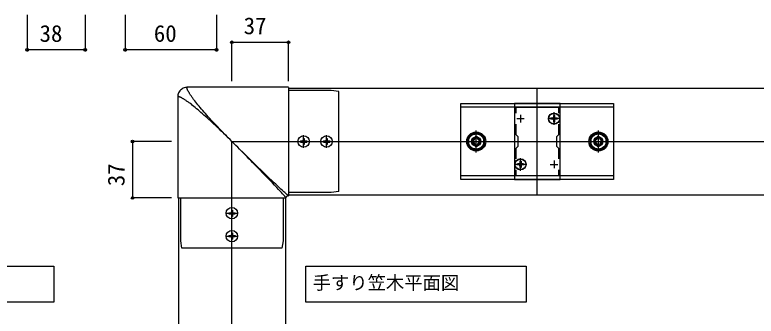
# Model space of a CAD drawing. Units: millimetres, scale not verified. Extents: x -875 to 875, y -1300 to 1294.
# Drawn here: x 106.8 to 592.3, y 449.4 to 646.9 of the extents above; entities that cross this region are included whole.
import ezdxf
from ezdxf.enums import TextEntityAlignment as Align

# ---------------------------------------------------------------- set-up
doc = ezdxf.new("R2010")
doc.units = ezdxf.units.MM
doc.header["$LTSCALE"] = 8
for name, color, linetype in [('0-1_USER1', 3, 'Continuous'), ('0-2_YKK_11', 7, 'Continuous'), ('0-3_YKK_12', 2, 'Continuous'), ('0-4_YKK_13', 4, 'Continuous'), ('0-6_YKK_D', 6, 'Continuous'), ('0-8_YSS_K', 3, 'Continuous')]:
    doc.layers.add(name, color=color, linetype=linetype)
doc.styles.add('ＭＳ ゴシック', font='')
doc.styles.get('ＭＳ ゴシック').set_extended_font_data('MS Gothic')

msp = doc.modelspace()

# ---------------------------------------------------------------- linework, layer by layer
at = {"layer": '0-1_USER1'}
for points in [[(36.111, 458.642), (36.111, 482.114), (132.353, 482.114), (132.353, 458.642)], [(297.392, 458.642), (297.392, 482.114), (441.634, 482.114), (441.634, 458.642)]]:
    msp.add_lwpolyline(points, close=True, dxfattribs=at)
at = {"layer": '0-2_YKK_11'}
for p, q in [((435.5, 578.907), (440.5, 578.907)), ((438, 581.407), (438, 576.407)), ((457.5, 578.907), (462.5, 578.907)), ((460, 581.407), (460, 576.407)), ((435.5, 548.907), (440.5, 548.907)), ((438, 551.407), (438, 546.407)), ((457.5, 548.907), (462.5, 548.907)), ((460, 551.407), (460, 546.407))]:
    msp.add_line(p, q, dxfattribs=at)
msp.add_lwpolyline([(434, 588.907), (434, 538.907), (464, 538.907), (464, 588.907)], close=True, dxfattribs=at)
for points in [[(435.2, 582.54), (435.2, 586.407), (462.8, 586.407), (462.8, 582.54)], [(435.2, 552.54), (435.2, 559.607), (436.5, 560.907), (436.5, 566.907), (435.2, 568.207), (435.2, 575.273)], [(462.8, 575.273), (462.8, 568.207), (461.5, 566.907), (461.5, 560.907), (462.8, 559.607), (462.8, 552.54)], [(462.8, 545.273), (462.8, 541.407), (435.2, 541.407), (435.2, 545.273)]]:
    msp.add_lwpolyline(points, dxfattribs=at)
at = {"layer": '0-3_YKK_12'}
for p, q in [((286, 598.907), (286, 528.907)), ((449, 528.907), (449, 598.907)), ((214, 526.907), (214, 158.907))]:
    msp.add_line(p, q, dxfattribs=at)
for points in [[(286, 598.907), (634, 598.907), (646.5, 598.907)], [(214, 526.907), (284, 526.907), (284, 158.907)], [(286, 528.907), (634, 528.907), (646.5, 528.907)]]:
    msp.add_lwpolyline(points, dxfattribs=at)
at = {"layer": '0-4_YKK_13'}
for p, q in [((286, 599.407), (219.5, 599.407)), ((286, 599.321), (286, 528.406)), ((314, 597.407), (286, 597.407)), ((319, 596.705), (314, 597.407)), ((213.5, 593.407), (213.5, 526.907)), ((319, 531.108), (319, 596.705)), ((399, 541.409), (399, 586.407)), ((499, 586.406), (399, 586.407)), ((460, 574.757), (460, 583.057)), ((499, 586.406), (499, 541.408)), ((464.15, 578.907), (455.85, 578.907)), ((457.95, 579.257), (457.95, 578.557)), ((459.15, 579.257), (457.95, 579.257)), ((459.15, 578.557), (457.95, 578.557)), ((460.35, 580.957), (459.65, 580.957)), ((459.65, 580.957), (459.65, 579.757)), ((459.65, 578.057), (459.65, 576.857)), ((460.35, 580.957), (460.35, 579.757)), ((460.35, 578.057), (460.35, 576.857)), ((462.05, 579.257), (460.85, 579.257)), ((462.05, 578.557), (460.85, 578.557)), ((462.05, 579.257), (462.05, 578.557)), ((460.35, 576.857), (459.65, 576.857)), ((296, 559.757), (296, 568.057)), ((311, 559.757), (311, 568.057)), ((409, 556.657), (409, 571.157)), ((489, 556.657), (489, 571.157)), ((291.85, 563.907), (300.15, 563.907)), ((293.95, 564.257), (293.95, 563.557)), ((293.95, 564.257), (295.15, 564.257)), ((293.95, 563.557), (295.15, 563.557)), ((295.65, 565.957), (296.35, 565.957)), ((295.65, 565.957), (295.65, 564.757)), ((296.35, 565.957), (296.35, 564.757)), ((296.85, 564.257), (298.05, 564.257)), ((296.85, 563.557), (298.05, 563.557)), ((298.05, 564.257), (298.05, 563.557)), ((306.85, 563.907), (315.15, 563.907)), ((308.95, 564.257), (308.95, 563.557)), ((308.95, 564.257), (310.15, 564.257)), ((308.95, 563.557), (310.15, 563.557)), ((310.65, 565.957), (311.35, 565.957)), ((310.65, 565.957), (310.65, 564.757)), ((311.35, 565.957), (311.35, 564.757)), ((311.85, 564.257), (313.05, 564.257)), ((311.85, 563.557), (313.05, 563.557)), ((313.05, 564.257), (313.05, 563.557)), ((401.75, 563.907), (416.25, 563.907)), ((406.72, 564.667), (406, 564.667)), ((481.75, 563.907), (496.25, 563.907)), ((486.72, 564.667), (486, 564.667)), ((295.65, 563.057), (295.65, 561.857)), ((295.65, 561.857), (296.35, 561.857)), ((296.35, 563.057), (296.35, 561.857)), ((310.65, 563.057), (310.65, 561.857)), ((310.65, 561.857), (311.35, 561.857)), ((311.35, 563.057), (311.35, 561.857)), ((411.28, 563.147), (412, 563.147)), ((491.28, 563.147), (492, 563.147)), ((264.894, 547.801), (262.565, 550.188)), ((442.15, 548.907), (433.85, 548.907)), ((435.95, 549.257), (435.95, 548.557)), ((437.15, 549.257), (435.95, 549.257)), ((438.35, 550.957), (437.65, 550.957)), ((437.65, 550.957), (437.65, 549.757)), ((438, 544.757), (438, 553.057)), ((438.35, 550.957), (438.35, 549.757)), ((440.05, 549.257), (438.85, 549.257)), ((440.05, 549.257), (440.05, 548.557)), ((267.152, 545.477), (264.894, 547.801)), ((269.328, 543.231), (267.152, 545.477)), ((437.15, 548.557), (435.95, 548.557)), ((437.65, 548.057), (437.65, 546.857)), ((438.35, 546.857), (437.65, 546.857)), ((438.35, 548.057), (438.35, 546.857)), ((440.05, 548.557), (438.85, 548.557)), ((272.424, 540.026), (269.328, 543.231)), ((275.542, 536.791), (272.424, 540.026)), ((499, 541.408), (399, 541.409)), ((278.633, 535.006), (277.674, 535.902)), ((279.498, 532.552), (278.324, 533.819)), ((280.533, 531.428), (279.498, 532.552)), ((281.119, 532.703), (280.354, 533.408)), ((281.435, 530.44), (280.533, 531.428)), ((281.823, 532.058), (281.119, 532.703)), ((282.211, 529.582), (281.435, 530.44)), ((282.467, 531.471), (281.823, 532.058)), ((282.66, 529.08), (282.211, 529.582)), ((283.053, 530.94), (282.467, 531.471)), ((285.15, 529.089), (284.839, 529.356)), ((314, 530.407), (286, 530.407)), ((319, 531.108), (314, 530.407)), ((213.586, 526.907), (284.5, 526.907)), ((215.5, 498.907), (215.5, 526.907)), ((282.5, 526.907), (282.5, 498.907)), ((283.055, 528.634), (282.66, 529.08)), ((283.398, 528.243), (283.055, 528.634)), ((249, 512.757), (249, 521.057)), ((244.85, 516.907), (253.15, 516.907)), ((246.95, 517.257), (246.95, 516.557)), ((246.95, 517.257), (248.15, 517.257)), ((246.95, 516.557), (248.15, 516.557)), ((248.65, 518.957), (249.35, 518.957)), ((248.65, 518.957), (248.65, 517.757)), ((248.65, 516.057), (248.65, 514.857)), ((248.65, 514.857), (249.35, 514.857)), ((249.35, 518.957), (249.35, 517.757)), ((249.35, 516.057), (249.35, 514.857)), ((249.85, 517.257), (251.05, 517.257)), ((249.85, 516.557), (251.05, 516.557)), ((251.05, 517.257), (251.05, 516.557)), ((249, 497.757), (249, 506.057)), ((244.85, 501.907), (253.15, 501.907)), ((246.95, 502.257), (246.95, 501.557)), ((246.95, 502.257), (248.15, 502.257)), ((246.95, 501.557), (248.15, 501.557)), ((248.65, 503.957), (249.35, 503.957)), ((248.65, 503.957), (248.65, 502.757)), ((248.65, 501.057), (248.65, 499.857)), ((249.35, 503.957), (249.35, 502.757)), ((249.35, 501.057), (249.35, 499.857)), ((249.85, 502.257), (251.05, 502.257)), ((249.85, 501.557), (251.05, 501.557)), ((251.05, 502.257), (251.05, 501.557)), ((216.201, 493.907), (215.5, 498.907)), ((248.65, 499.857), (249.35, 499.857)), ((282.5, 498.907), (281.799, 493.907)), ((281.799, 493.907), (216.201, 493.907))]:
    msp.add_line(p, q, dxfattribs=at)
for points in [[(219.893, 599.407), (219.22, 599.374), (218.529, 599.269), (217.835, 599.086), (217.156, 598.821), (216.506, 598.476), (215.899, 598.056), (215.346, 597.565), (214.855, 597.012), (214.434, 596.406), (214.089, 595.758), (213.823, 595.08), (213.639, 594.387), (213.533, 593.692), (213.5, 593.014)], [(223.949, 591.412), (223.628, 591.863), (223.319, 592.301), (223.025, 592.724), (222.744, 593.133), (222.476, 593.528), (222.222, 593.909), (221.98, 594.276), (221.752, 594.63), (221.535, 594.969), (221.331, 595.296), (221.139, 595.608), (220.959, 595.908), (220.791, 596.194), (220.635, 596.467), (220.49, 596.728), (220.356, 596.975), (220.233, 597.21), (220.121, 597.433), (220.02, 597.643), (219.93, 597.841), (219.851, 598.026), (219.783, 598.195), (219.727, 598.35), (219.681, 598.491), (219.644, 598.618), (219.617, 598.733), (219.597, 598.836), (219.586, 598.929), (219.581, 599.012), (219.583, 599.084), (219.591, 599.149), (219.605, 599.204), (219.624, 599.253), (219.647, 599.293), (219.675, 599.327), (219.708, 599.355), (219.744, 599.376), (219.784, 599.392), (219.828, 599.402)], [(219.828, 599.402), (219.875, 599.406), (219.925, 599.405)], [(213.53, 593.162), (213.515, 593.122), (213.505, 593.079), (213.5, 593.032), (213.501, 592.981)], [(222.458, 588.258), (222.133, 588.496), (221.494, 588.957), (221.043, 589.279), (220.606, 589.587), (220.183, 589.881), (219.773, 590.162), (219.378, 590.43), (218.997, 590.685), (218.63, 590.926), (218.277, 591.155), (217.937, 591.371), (217.611, 591.575), (217.298, 591.767), (216.999, 591.947), (216.712, 592.115), (216.439, 592.272), (216.179, 592.417), (215.931, 592.551), (215.696, 592.673), (215.474, 592.785), (215.263, 592.886), (215.065, 592.976), (214.881, 593.056), (214.711, 593.123), (214.557, 593.18), (214.416, 593.226), (214.289, 593.262), (214.174, 593.29), (214.07, 593.309), (213.977, 593.321), (213.895, 593.325), (213.822, 593.323), (213.758, 593.315), (213.702, 593.302), (213.654, 593.283), (213.613, 593.259), (213.579, 593.231), (213.552, 593.199), (213.53, 593.162)], [(247.786, 565.116), (246.576, 566.313), (245.369, 567.498), (244.168, 568.67), (242.972, 569.828), (241.783, 570.971), (240.604, 572.096), (239.438, 573.201), (238.287, 574.284), (237.152, 575.344), (236.033, 576.381), (234.932, 577.395), (233.849, 578.384), (232.785, 579.348), (231.74, 580.287), (230.716, 581.2), (229.712, 582.088), (228.73, 582.95), (227.768, 583.786), (226.828, 584.596), (225.91, 585.38), (225.014, 586.138), (224.14, 586.87), (223.288, 587.577), (222.458, 588.258)], [(224.649, 590.448), (224.178, 591.095), (223.949, 591.412)], [(249, 563.907), (247.791, 565.12), (246.593, 566.331), (245.408, 567.537), (244.236, 568.739), (243.079, 569.934), (241.936, 571.123), (240.81, 572.302), (239.705, 573.468), (238.622, 574.619), (237.562, 575.755), (236.525, 576.874), (235.512, 577.975), (234.523, 579.058), (233.559, 580.122), (232.62, 581.166), (231.706, 582.19), (230.819, 583.194), (229.957, 584.177), (229.12, 585.139), (228.31, 586.079), (227.526, 586.997), (226.768, 587.892), (226.036, 588.766), (225.33, 589.618), (224.649, 590.448)], [(262.565, 550.188), (261.38, 551.399), (260.183, 552.62), (258.975, 553.85), (257.756, 555.088), (256.528, 556.333), (255.291, 557.584), (254.045, 558.841), (252.795, 560.1), (251.541, 561.361), (250.283, 562.623), (249.019, 563.888)], [(406, 564.667), (406, 563.147), (406.72, 563.147)], [(409.76, 566.187), (409.76, 566.907), (408.24, 566.907), (408.24, 566.187)], [(412, 563.147), (412, 564.667), (411.28, 564.667)], [(486, 564.667), (486, 563.147), (486.72, 563.147)], [(489.76, 566.187), (489.76, 566.907), (488.24, 566.907), (488.24, 566.187)], [(492, 563.147), (492, 564.667), (491.28, 564.667)], [(276.115, 537.365), (272.566, 540.786), (268.978, 544.254), (265.176, 547.945), (261.231, 551.797), (257.196, 555.764), (253.113, 559.807)], [(408.24, 561.627), (408.24, 560.907), (409.76, 560.907), (409.76, 561.627)], [(488.24, 561.627), (488.24, 560.907), (489.76, 560.907), (489.76, 561.627)], [(278.324, 533.819), (277.005, 535.233), (275.542, 536.791)], [(277.674, 535.902), (276.65, 536.862), (276.115, 537.365)], [(280.354, 533.408), (279.526, 534.175), (278.633, 535.006)], [(284.057, 530.042), (283.583, 530.464), (283.053, 530.94)], [(284.839, 529.356), (284.475, 529.673), (284.057, 530.042)], [(284.488, 526.907), (284.468, 526.941), (284.438, 526.987), (284.398, 527.044), (284.347, 527.111), (284.286, 527.19), (284.215, 527.28), (284.132, 527.381), (284.039, 527.494), (283.934, 527.619), (283.818, 527.756), (283.69, 527.906), (283.398, 528.243)], [(284.5, 526.907), (284.523, 527.137), (284.587, 527.383), (284.699, 527.627), (284.856, 527.854), (285.053, 528.051), (285.28, 528.208), (285.524, 528.319), (285.77, 528.384), (286, 528.406)], [(286, 528.418), (285.965, 528.438), (285.919, 528.468), (285.863, 528.509), (285.795, 528.559), (285.717, 528.62), (285.627, 528.692), (285.526, 528.774), (285.412, 528.868), (285.287, 528.972), (285.15, 529.089)]]:
    msp.add_lwpolyline(points, dxfattribs=at)
for points in [[(499, 588.907), (499, 538.907), (399, 538.907), (399, 588.907)], [(409, 569.68), (404, 566.793), (404, 561.02), (409, 558.133), (414, 561.02), (414, 566.793)], [(489, 569.68), (484, 566.793), (484, 561.02), (489, 558.133), (494, 561.02), (494, 566.793)]]:
    msp.add_lwpolyline(points, close=True, dxfattribs=at)
for centre, radius in [((460, 578.907), 3.65), ((460, 578.907), 3.5), ((409, 563.907), 6.25), ((409, 563.907), 5), ((489, 563.907), 6.25), ((489, 563.907), 5), ((296, 563.907), 3.75), ((311, 563.907), 3.75), ((409, 563.908), 3), ((409, 563.908), 2.5), ((489, 563.907), 3), ((489, 563.907), 2.5), ((438, 548.907), 3.65), ((438, 548.907), 3.5), ((249, 516.907), 3.75), ((249, 501.907), 3.75)]:
    msp.add_circle(centre, radius, dxfattribs=at)
for centre, radius, start, end in [((459.15, 579.757), 0.5, 270, 0), ((459.15, 578.057), 0.5, 0, 90), ((460.85, 579.757), 0.5, 180, 270), ((460.85, 578.057), 0.5, 90, 180), ((409, 563.907), 5.575, 93.74848, 146.25152), ((409, 563.907), 5.575, 33.74848, 86.25152), ((489, 563.907), 5.575, 93.74848, 146.25152), ((489, 563.907), 5.575, 33.74848, 86.25152), ((295.15, 564.757), 0.5, 270, 0), ((295.15, 563.057), 0.5, 0, 90), ((296.85, 564.757), 0.5, 180, 270), ((296.85, 563.057), 0.5, 90, 180), ((310.15, 564.757), 0.5, 270, 0), ((310.15, 563.057), 0.5, 0, 90), ((311.85, 564.757), 0.5, 180, 270), ((311.85, 563.057), 0.5, 90, 180), ((409, 563.907), 5.575, 153.74848, 206.25152), ((406.72, 566.187), 1.52, 270, 0), ((411.28, 566.187), 1.52, 180, 270), ((409, 563.907), 5.575, 333.74848, 26.25152), ((489, 563.907), 5.575, 153.74848, 206.25152), ((486.72, 566.187), 1.52, 270, 0), ((491.28, 566.187), 1.52, 180, 270), ((489, 563.907), 5.575, 333.74848, 26.25152), ((409, 563.907), 5.575, 213.74848, 266.25152), ((406.72, 561.627), 1.52, 0, 90), ((409, 563.907), 5.575, 273.74848, 326.25152), ((411.28, 561.627), 1.52, 90, 180), ((489, 563.907), 5.575, 213.74848, 266.25152), ((486.72, 561.627), 1.52, 0, 90), ((489, 563.907), 5.575, 273.74848, 326.25152), ((491.28, 561.627), 1.52, 90, 180), ((437.15, 549.757), 0.5, 270, 0), ((438.85, 549.757), 0.5, 180, 270), ((437.15, 548.057), 0.5, 0, 90), ((438.85, 548.057), 0.5, 90, 180), ((248.15, 517.757), 0.5, 270, 0), ((248.15, 516.057), 0.5, 0, 90), ((249.85, 517.757), 0.5, 180, 270), ((249.85, 516.057), 0.5, 90, 180), ((248.15, 502.757), 0.5, 270, 0), ((248.15, 501.057), 0.5, 0, 90), ((249.85, 502.757), 0.5, 180, 270), ((249.85, 501.057), 0.5, 90, 180)]:
    msp.add_arc(centre, radius, start, end, dxfattribs=at)
at = {"layer": '0-6_YKK_D'}
for p, q in [((115, 646.907), (115, 622.907)), ((153, 646.907), (153, 622.907)), ((179, 646.907), (179, 622.907)), ((239, 646.907), (239, 622.907)), ((249, 603.407), (249, 629.907)), ((249, 628.907), (286, 628.907)), ((286, 603.407), (286, 629.907)), ((153, 623.907), (115, 623.907)), ((239, 623.907), (179, 623.907)), ((209.5, 563.907), (183, 563.907)), ((184, 563.907), (184, 526.907)), ((209.5, 526.907), (183, 526.907))]:
    msp.add_line(p, q, dxfattribs=at)
for centre in [(249, 628.907), (286, 628.907), (115, 623.907), (153, 623.907), (179, 623.907), (239, 623.907), (184, 563.907), (184, 526.907)]:
    msp.add_circle(centre, 0.875, dxfattribs=at)
at = {"layer": '0-8_YSS_K'}
msp.add_lwpolyline([(249, 93.378), (249, 563.907), (702, 563.907)], dxfattribs=at)

# ---------------------------------------------------------------- texts
at = {"layer": '0-1_USER1', "style": 'ＭＳ ゴシック'}
msp.add_text('手すり笠木平面図', height=8.798, dxfattribs=at).set_placement((301.854, 464.317), align=Align.BOTTOM_LEFT)
at = {"layer": '0-6_YKK_D', "style": 'ＭＳ ゴシック'}
for s, p in [('37', (256.719, 630.907)), ('38', (123.048, 625.907)), ('60', (197.878, 625.907))]:
    msp.add_text(s, height=11, dxfattribs=at).set_placement(p, align=Align.BOTTOM_LEFT)
msp.add_text('37', height=11, rotation=90, dxfattribs=at).set_placement((182, 534.625), align=Align.BOTTOM_LEFT)

doc.saveas('drawing.dxf')
